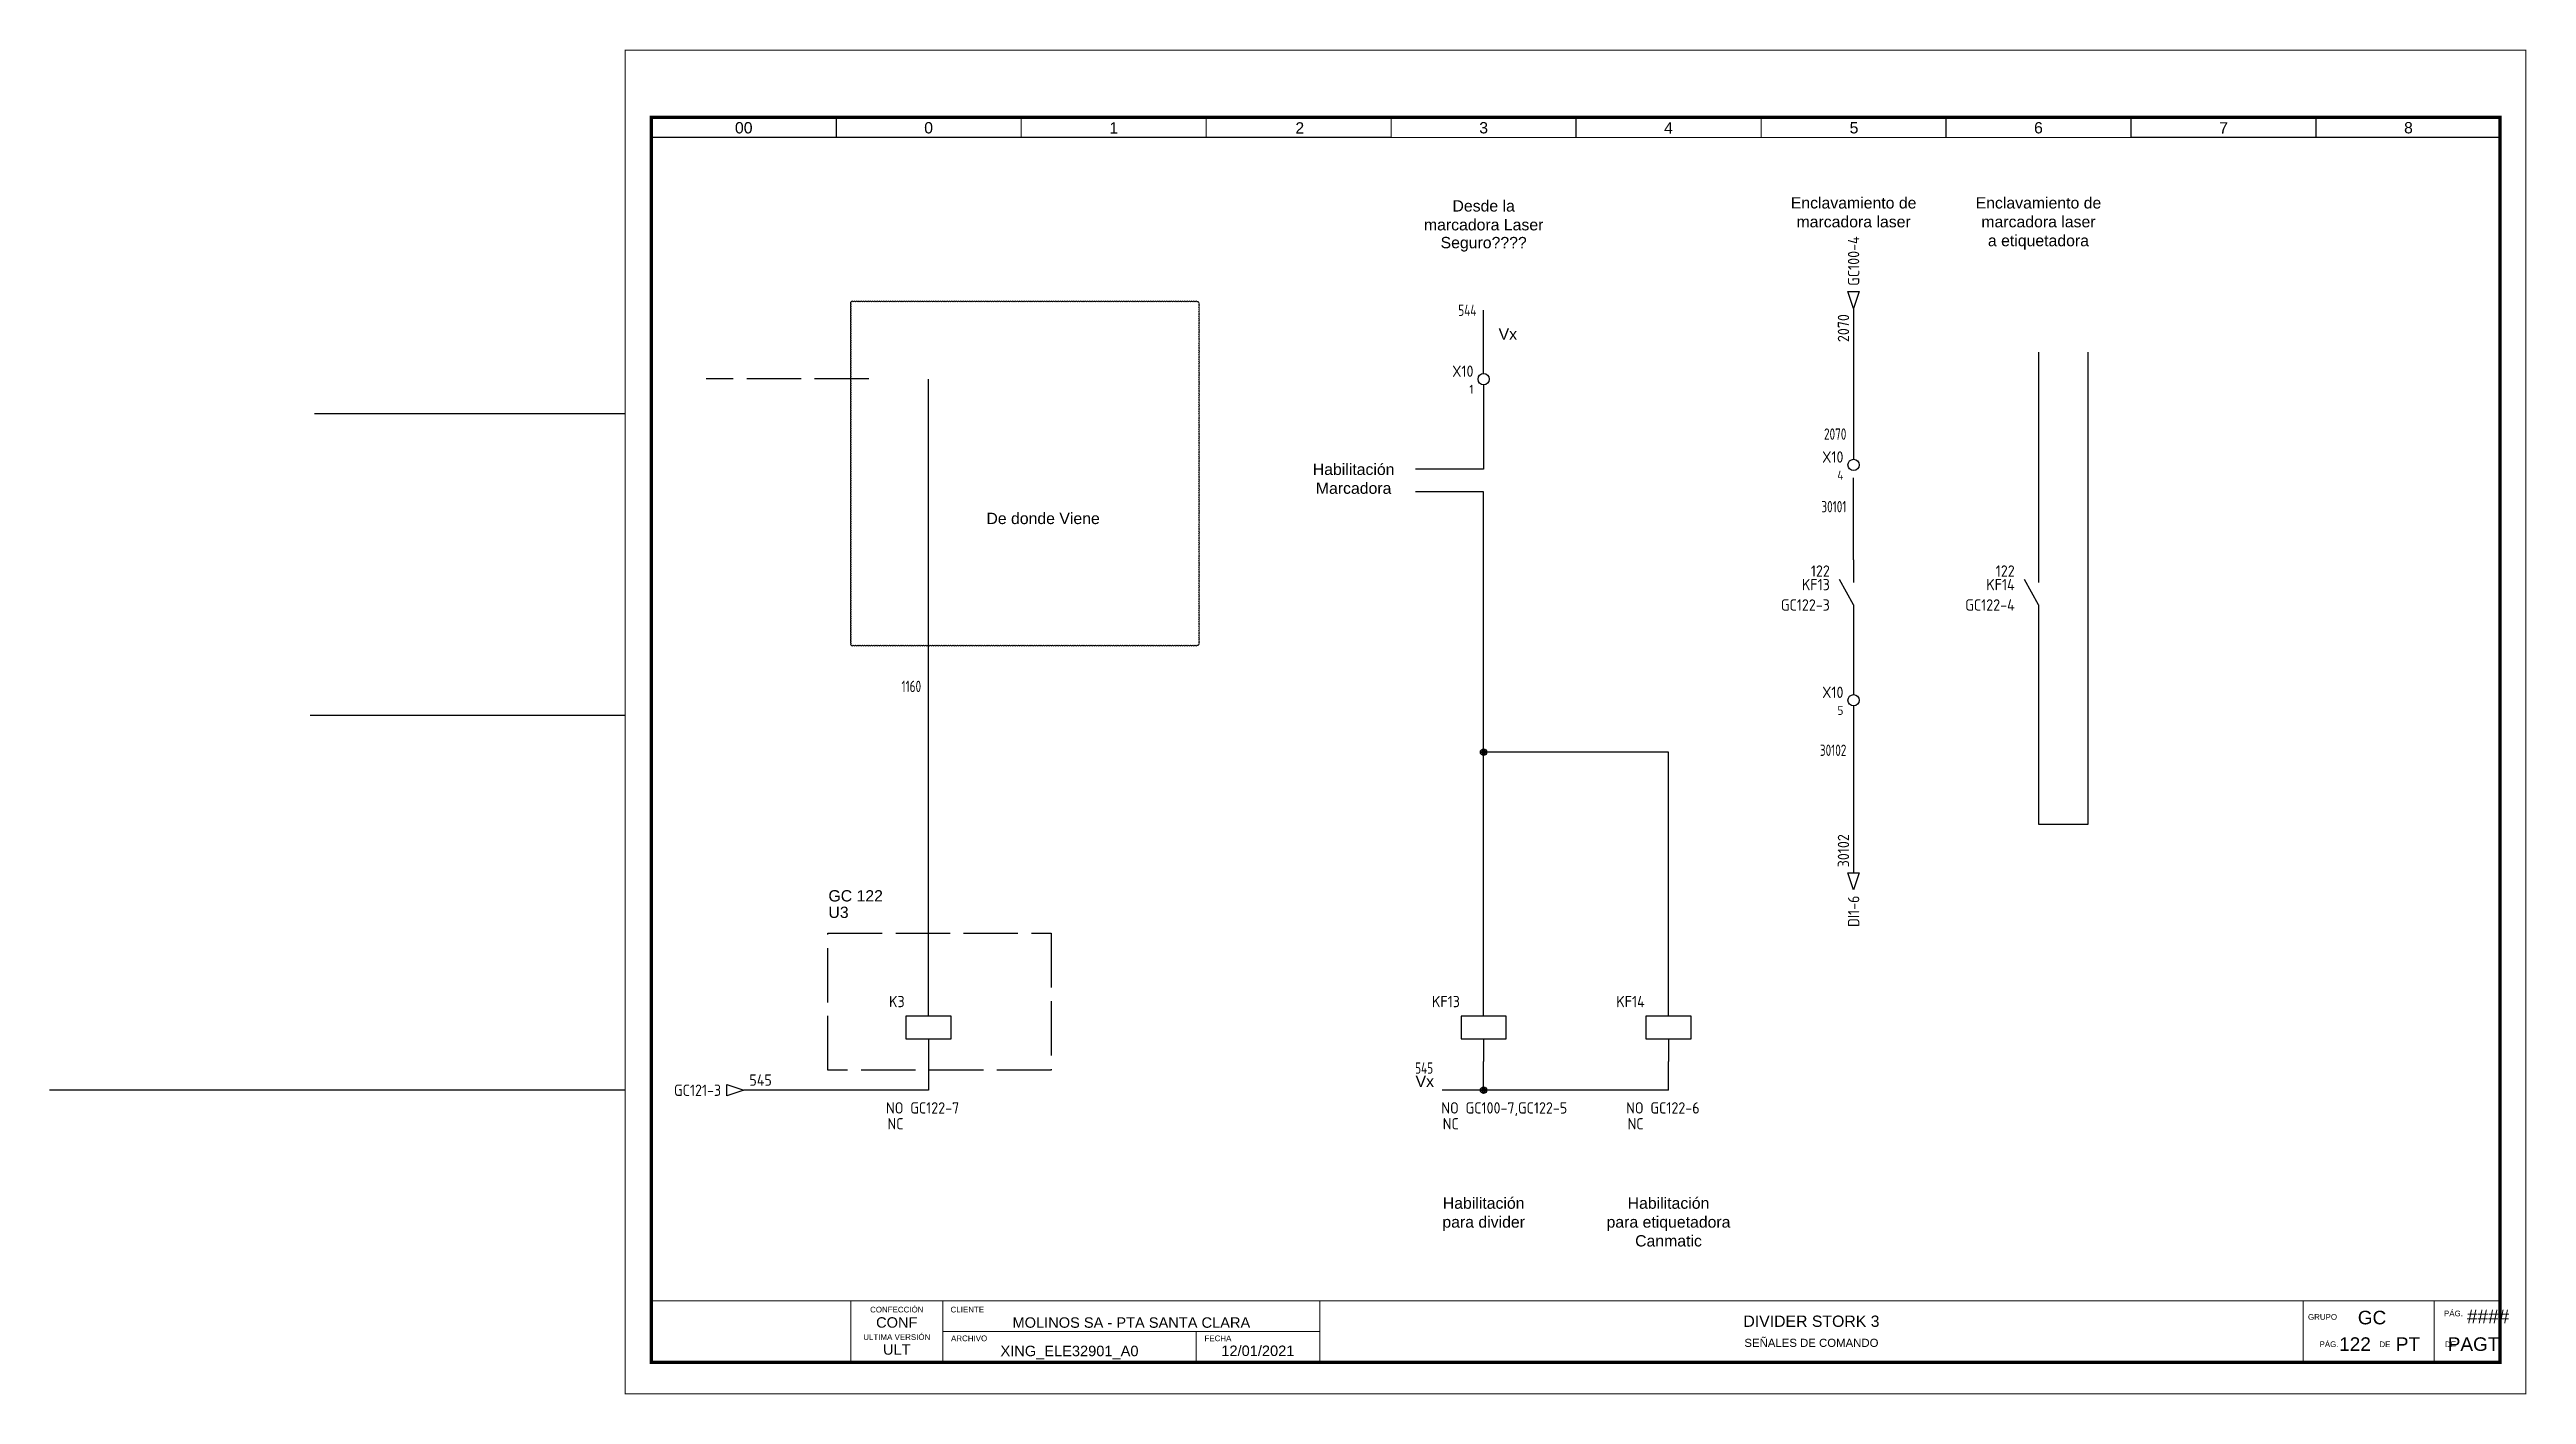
# Model space of a CAD drawing. Header units: millimetres. Extents: x -127 to 420, y 0 to 297.
import ezdxf
from ezdxf.enums import TextEntityAlignment as Align

# ---------------------------------------------------------------- set-up
doc = ezdxf.new("R2010")
doc.units = ezdxf.units.MM
doc.linetypes.add('ACAD_ISO02W100', pattern=[15, 12, -3])
for name, color, linetype in [('DESC', 150, 'Continuous'), ('LOC', 8, 'Continuous'), ('MISC', 7, 'Continuous'), ('RED_15', 20, 'Continuous'), ('SYMS', 7, 'Continuous'), ('TAGS', 150, 'Continuous'), ('TERMS', 123, 'Continuous'), ('WHT_15', 7, 'Continuous'), ('WIREFIXED', 7, 'Continuous'), ('WIRENO', 72, 'Continuous'), ('WIREREF', 52, 'Continuous'), ('WIREREF_DEST', 52, 'Continuous'), ('XREF', 7, 'Continuous'), ('XREFCHILD', 134, 'Continuous')]:
    doc.layers.add(name, color=color, linetype=linetype)
doc.layers.add('eProC - L2', color=41, linetype='Continuous', lineweight=20)
doc.styles.get("Standard").update_dxf_attribs({"font": 'arial.ttf'})
doc.styles.add('WD_IEC', font='ISOCP2.shx', dxfattribs={"width": 0.9, "height": 4})
picture_1 = doc.add_image_def('image1.jpg', size_in_pixel=(564, 174))

# ---------------------------------------------------------------- blocks, each defined once
blk = doc.blocks.new('VCR1')
for p, q in [((0, 2.5), (0, 7.5)), ((0, -2.5), (0, -7.5))]:
    blk.add_line(p, q)
blk.add_lwpolyline([(-5, 2.5), (-5, -2.5), (5, -2.5), (5, 2.5)], close=True)
at = {"style": 'WD_IEC'}
for tag, p in [('INST', (-5.25, 11.5)), ('TAG1', (-5.25, 4.5)), ('LOC', (-5.25, 8)), ('DESC1', (-5.25, -6.85)), ('DESC2', (-5.25, -10.35)), ('DESC3', (-5.25, -13.85))]:
    blk.add_attdef(tag, text='', height=2.5, dxfattribs=at).set_placement(p, align=Align.RIGHT)
blk.add_attdef('TERM01', text='', height=2, rotation=90, dxfattribs=at).set_placement((-1, 7.5), align=Align.RIGHT)
at = {"style": 'WD_IEC', "flags": 1}
for tag, p, height in [('X2TERM01', (0, 7.5), 0.32), ('X4LINK', (-5, 0), 0.32), ('X1LINK', (5, 0), 0.32), ('ASSYCODE', (1, -4), 1), ('FAMILY', (1, -5.5), 1), ('X8TERM02', (0, -7.5), 0.32), ('CATDESC', (1, -7), 1)]:
    blk.add_attdef(tag, p, '', height=height, dxfattribs=at)
at = {"style": 'WD_IEC', "flags": 9}
for tag, p in [('MFG', (-6, 1)), ('CAT', (-6, -1.5))]:
    blk.add_attdef(tag, text='', height=1.5, dxfattribs=at).set_placement(p, align=Align.RIGHT)
at = {"style": 'WD_IEC'}
blk.add_attdef('TERM02', (-1, -7.5), '', height=2, rotation=90, dxfattribs=at)
at = {"lineweight": 9, "style": 'WD_IEC'}
for tag, p in [('NO', (-5.5, -16.5)), ('NC', (-5.5, -20))]:
    blk.add_attdef(tag, text='', height=2.5, dxfattribs=at).set_placement(p, align=Align.TOP_RIGHT)
for tag, p in [('XREFNO', (-4, -16.5)), ('XREFNC', (-4, -20))]:
    blk.add_attdef(tag, text='', height=2.5, dxfattribs=at).set_placement(p, align=Align.TOP_LEFT)
blk = doc.blocks.new('HA1D3')
blk.add_lwpolyline([(0, 0), (-3.75, -1.25), (-3.75, 1.25)], close=True)
at = {"style": 'WD_IEC'}
blk.add_attdef('XREF', text='', height=2.5, dxfattribs=at).set_placement((-5, 0), align=Align.MIDDLE_RIGHT)
at = {"style": 'WD_IEC', "flags": 1}
blk.add_attdef('SIGCODE', text='', height=1, dxfattribs=at).set_placement((-2.5, 1.8), align=Align.RIGHT)
at = {"style": 'WD_IEC'}
for tag, p, height, flags in [('X1TERM01', (0, 0), 0.32, 1), ('WIRENO', (1.25, 1), 2.5, 8)]:
    blk.add_attdef(tag, p, '', height=height, dxfattribs=dict(at, flags=flags))
blk.add_attdef('DESC1', text='', height=2.5, dxfattribs=at).set_placement((1.25, -1), align=Align.TOP_LEFT)
blk = doc.blocks.new('WD_WNV')
at = {"linetype": 'Continuous', "style": 'WD_IEC', "width": 0.8}
blk.add_attdef('WIRENO', text='', height=2.5, dxfattribs=at).set_placement((-1.6, 0), align=Align.MIDDLE_RIGHT)
at = {"style": 'WD_IEC', "flags": 1}
for tag, p in [('W08USER', (-1, 0.375)), ('W04USER', (-1, 0.875)), ('W05USER', (-1, 0.75)), ('W09USER', (-1, 0.25)), ('W03USER', (-1, 1)), ('W06USER', (-1, 0.625)), ('W07USER', (-1, 0.5)), ('W02USER', (-1, 1.125)), ('W01USER', (-1, 1.25)), ('W10USER', (-1, 0.125))]:
    blk.add_attdef(tag, text='', height=0.08, dxfattribs=at).set_placement(p, align=Align.CENTER)
blk = doc.blocks.new('eproc_rotulo_010')
at = {"layer": 'eProC - L2', "color": 0, "lineweight": 5, "const_width": 0.233}
for points in [[(0.12, 297.12), (420.12, 297.12), (420.12, 0.12), (0.12, 0.12), (0.12, 297.12)], [(5.9, 20.72), (414.37, 20.7)], [(49.98, 7.12), (49.98, 20.72)], [(70.35, 7.12), (70.35, 20.72)], [(153.64, 7.04), (153.64, 20.64)], [(70.35, 13.92), (153.64, 13.92)], [(126.3, 7.12), (126.3, 13.92)]]:
    blk.add_lwpolyline(points, dxfattribs=at)
at = {"layer": 'eProC - L2', "color": 0}
blk.add_lwpolyline([(420.12, 0.12), (420.12, 297.12), (0.12, 297.12), (0.12, 0.12), (420.12, 0.12)], dxfattribs=at)
at = {"layer": 'eProC - L2', "color": 0, "lineweight": 40, "const_width": 0.75}
blk.add_lwpolyline([(5.92, 7.13), (414.37, 7.11), (414.4, 282.24), (5.95, 282.27)], close=True, dxfattribs=at)
at = {"layer": 'eProC - L2', "color": 0, "lineweight": 5, "const_width": 0.233}
for points in [[(46.8, 277.83), (5.9, 277.83), (5.9, 282.27), (46.8, 282.27)], [(87.64, 277.83), (46.75, 277.83), (46.75, 282.27), (87.64, 282.27)], [(128.54, 277.83), (87.64, 277.83), (87.64, 282.26), (128.54, 282.26)], [(169.38, 277.83), (128.49, 277.83), (128.49, 282.26), (169.38, 282.26)], [(210.28, 277.82), (169.38, 277.82), (169.38, 282.26), (210.28, 282.26)], [(251.12, 277.82), (210.23, 277.82), (210.23, 282.26), (251.12, 282.26)], [(292.02, 277.82), (251.12, 277.82), (251.12, 282.25), (292.02, 282.25)], [(332.86, 277.82), (291.97, 277.82), (291.97, 282.25), (332.86, 282.25)], [(373.76, 277.83), (332.86, 277.83), (332.86, 282.27), (373.76, 282.27)], [(414.6, 277.83), (373.71, 277.83), (373.71, 282.27), (414.6, 282.27)]]:
    blk.add_lwpolyline(points, close=True, dxfattribs=at)
at = {"layer": 'eProC - L2', "color": 0, "lineweight": 0, "const_width": 0.233}
for points in [[(370.87, 7.1), (370.87, 20.7)], [(399.87, 7.1), (399.87, 20.7)]]:
    blk.add_lwpolyline(points, dxfattribs=at)
at = {"layer": 'eProC - L2', "color": 0, "lineweight": 20, "char_height": 2.5, "attachment_point": 8}
for s, insert in [('{\\fArial|b0|i0|c0|p18;00}', (26.35, 278.66)), ('{\\fArial|b0|i0|c0|p18;0}', (67.19, 278.66)), ('{\\fArial|b0|i0|c0|p18;1}', (108.09, 278.66)), ('{\\fArial|b0|i0|c0|p18;2}', (149.2, 278.66)), ('{\\fArial|b0|i0|c0|p18;3}', (189.83, 278.66)), ('{\\fArial|b0|i0|c0|p18;4}', (230.67, 278.66)), ('{\\fArial|b0|i0|c0|p18;5}', (271.66, 278.66)), ('{\\fArial|b0|i0|c0|p18;6}', (312.41, 278.66)), ('{\\fArial|b0|i0|c0|p18;7}', (353.31, 278.66)), ('{\\fArial|b0|i0|c0|p18;8}', (394.16, 278.66))]:
    blk.add_mtext(s, dxfattribs=dict(at, insert=insert))
at = {"layer": 'eProC - L2', "color": 0, "char_height": 1.2552}
for s, insert, attachment_point in [('{\\fArial|b0|i0|c0|p18;CONFECCIÓN }', (60.16, 18.11), 8), ('{\\fArial|b0|i0|c0|p18;CLIENTE}', (72.05, 18.11), 7), ('{\\fArial|b0|i0|c0|p18;GRUPO}', (371.96, 16.49), 7), ('{\\fArial|b0|i0|c0|p18;PÁG.}', (402.01, 17.26), 7), ('{\\fArial|b0|i0|c0|p18;ULTIMA VERSIÓN}', (60.16, 12.05), 8), ('{\\fArial|b0|i0|c0|p18;ARCHIVO}', (72.15, 11.76), 7), ('{\\fArial|b0|i0|c0|p18;FECHA}', (128.15, 11.76), 7), ('{\\fArial|b0|i0|c0|p18;PÁG.}', (374.51, 10.46), 7), ('{\\fArial|b0|i0|c0|p18;DE}', (387.74, 10.46), 7), ('{\\fArial|b0|i0|c0|p18;DE}', (402.24, 10.46), 7)]:
    blk.add_mtext(s, dxfattribs=dict(at, insert=insert, attachment_point=attachment_point))
at = {"layer": 'eProC - L2', "color": 0}
for tag, height, p in [('CONF', 2.31, (60.16, 14.76)), ('CLIENTE', 2.31, (111.99, 14.74)), ('DESC_1', 2.5, (262.25, 14.94)), ('ULT', 2.31, (60.16, 8.79)), ('DESC__2', 1.8, (262.25, 10.51)), ('ARCH', 2.31, (98.32, 8.46)), ('FECHA', 2.31, (139.94, 8.5))]:
    blk.add_attdef(tag, text='', height=height, dxfattribs=at).set_placement(p, align=Align.CENTER)
for tag, p in [('GR', (386.11, 17)), ('PGRAL', (411.76, 17.25)), ('PG', (382.35, 11.13)), ('PT', (394.05, 11.13)), ('PAGT', (408.55, 11.13))]:
    blk.add_attdef(tag, text='', height=3, dxfattribs=at).set_placement(p, align=Align.MIDDLE_CENTER)
at = {"layer": 'eProC - L2', "color": 0, "flags": 9}
blk.add_attdef('WD_TB', (0.12, 0.12), '', height=2.5, dxfattribs=at)
at = {"layer": 'eProC - L2', "color": 0}
image = blk.add_image(picture_1, insert=(5.9, 7.12), size_in_units=(44.08, 13.6), dxfattribs=at)
image.dxf.flags = 7
blk = doc.blocks.new('VT0002')
blk.add_circle((0, 0), 1.25)
at = {"style": 'WD_IEC', "flags": 1}
for tag, p, height in [('ASSYCODE', (2.75, 10.75), 1), ('CATDESC', (2.75, 9.25), 1), ('MFG', (2.75, 7.25), 1.5), ('CAT', (2.75, 4.75), 1.5), ('X4PIN01', (-1.25, 1), 0.25), ('X4TERM01', (-1.25, 0), 0.25), ('X4TERMDESC01', (-1.25, 0.5), 0.4), ('STRIPSEQ', (0, 0), 0.025), ('X2PIN01', (0, 2.25), 0.25), ('X2TERM01', (0, 1.25), 0.25), ('X8PIN01', (0, -0.25), 0.25), ('X2TERMDESC01', (0, 1.75), 0.4), ('X1PIN01', (1.25, 1), 0.25), ('X1TERM01', (1.25, 0), 0.25), ('X1TERMDESC01', (1.25, 0.5), 0.4), ('LINKTERM', (0, -0.04), 0.025), ('X8TERM01', (0, -1.25), 0.25), ('X8TERMDESC01', (0, -0.75), 0.4)]:
    blk.add_attdef(tag, p, '', height=height, dxfattribs=at)
at = {"style": 'WD_IEC'}
for tag, p in [('INST', (-2.25, 6.5)), ('LOC', (-2.25, 3.5)), ('DESC1', (-2.25, -6.25)), ('DESC3', (-2.25, -12.25)), ('DESC2', (-2.25, -9.25))]:
    blk.add_attdef(tag, text='', height=2.5, dxfattribs=at).set_placement(p, align=Align.RIGHT)
at = {"style": 'WD_IEC', "flags": 8}
for tag, height, p in [('TAGSTRIP', 2.5, (-2.25, 0.5)), ('TERM01', 2, (-2.25, -3.25))]:
    blk.add_attdef(tag, text='', height=height, dxfattribs=at).set_placement(p, align=Align.RIGHT)
blk = doc.blocks.new('WD_WNH')
at = {"linetype": 'Continuous', "style": 'WD_IEC', "width": 0.8}
blk.add_attdef('WIRENO', text='', height=2.5, dxfattribs=at).set_placement((0, 0.75), align=Align.CENTER)
at = {"style": 'WD_IEC', "flags": 1}
for tag, p in [('W08USER', (0, 0.375)), ('W04USER', (0, 0.875)), ('W05USER', (0, 0.75)), ('W09USER', (0, 0.25)), ('W03USER', (0, 1)), ('W06USER', (0, 0.625)), ('W07USER', (0, 0.5)), ('W02USER', (0, 1.125)), ('W01USER', (0, 1.25)), ('W10USER', (0, 0.125))]:
    blk.add_attdef(tag, text='', height=0.08, dxfattribs=at).set_placement(p, align=Align.CENTER)
blk = doc.blocks.new('WDDOT')
for radius in [0.72, 0.449, 0.223]:
    blk.add_circle((0, 0), radius)
blk = doc.blocks.new('HA1D2')
blk.add_lwpolyline([(0, 0), (-1.25, 3.75), (1.25, 3.75)], close=True)
at = {"style": 'WD_IEC'}
blk.add_attdef('XREF', text='', height=2.5, rotation=90, dxfattribs=at).set_placement((0, 5), align=Align.MIDDLE_LEFT)
at = {"style": 'WD_IEC', "flags": 1}
blk.add_attdef('SIGCODE', text='', height=1, dxfattribs=at).set_placement((-2.5, 1.8), align=Align.RIGHT)
blk.add_attdef('X8TERM01', (0, 0), '', height=0.32, dxfattribs=at)
at = {"style": 'WD_IEC', "flags": 8}
blk.add_attdef('WIRENO', text='', height=2.5, rotation=90, dxfattribs=at).set_placement((-1, -1.25), align=Align.RIGHT)
at = {"style": 'WD_IEC'}
blk.add_attdef('DESC1', text='', height=2.5, rotation=90, dxfattribs=at).set_placement((1, -1.25), align=Align.TOP_RIGHT)
blk = doc.blocks.new('VCR21')
for p, q in [((0, 7.5), (0, 2.5)), ((0, -2.5), (-3.12, 3.12)), ((0, -2.5), (0, -7.5))]:
    blk.add_line(p, q)
at = {"style": 'WD_IEC'}
for tag, p in [('INST', (-5.25, 6.75)), ('LOC', (-5.25, 3.75)), ('TAG2', (-5.25, 0.75)), ('DESC1', (-5.25, -6.75)), ('XREF', (-5.25, -3.75)), ('DESC3', (-5.25, -12.75)), ('DESC2', (-5.25, -9.75))]:
    blk.add_attdef(tag, text='', height=2.5, dxfattribs=at).set_placement(p, align=Align.RIGHT)
blk.add_attdef('TERM01', text='', height=2, rotation=90, dxfattribs=at).set_placement((-1, 7.5), align=Align.RIGHT)
at = {"style": 'WD_IEC', "flags": 1}
for tag, p, height in [('X2TERM01', (0, 7.5), 0.32), ('X4LINK', (-2.75, 0), 0.32), ('X1LINK', (-0.5, 0), 0.32), ('CONTACT', (4, -3.5), 1), ('FAMILY', (4, -5), 1), ('COMMON', (5.25, -4.75), 1), ('X8TERM02', (0, -7.5), 0.32)]:
    blk.add_attdef(tag, p, '', height=height, dxfattribs=at)
at = {"style": 'WD_IEC'}
blk.add_attdef('TERM02', (-1, -7.5), '', height=2, rotation=90, dxfattribs=at)
blk = doc.blocks.new('HA1S4')
blk.add_lwpolyline([(0, -3.75), (-1.25, 0), (1.25, 0)], close=True)
at = {"style": 'WD_IEC', "flags": 8}
blk.add_attdef('WIRENO', (-1, 1.25), '', height=2.5, rotation=90, dxfattribs=at)
at = {"style": 'WD_IEC'}
blk.add_attdef('DESC1', text='', height=2.5, rotation=90, dxfattribs=at).set_placement((1, 1.25), align=Align.TOP_LEFT)
at = {"style": 'WD_IEC', "flags": 1}
blk.add_attdef('X2TERM01', (0, 0), '', height=0.32, dxfattribs=at)
blk.add_attdef('SIGCODE', text='', height=1, dxfattribs=at).set_placement((-2.5, -3.2), align=Align.RIGHT)
at = {"style": 'WD_IEC'}
blk.add_attdef('XREF', text='', height=2.5, rotation=90, dxfattribs=at).set_placement((0, -5), align=Align.MIDDLE_RIGHT)

msp = doc.modelspace()

# ---------------------------------------------------------------- linework, layer by layer
for p, q in [((0.12, 216.71), (-68.49, 216.71)), ((0.12, 150.06), (-69.44, 150.06)), ((0.12, 67.23), (-127.04, 67.23)), ((0.12, 67.23), (-127.04, 67.23)), ((0.12, 67.23), (-127.04, 67.23))]:
    msp.add_line(p, q)
at = {"layer": 'DESC', "linetype": 'ACAD_ISO02W100'}
msp.add_lwpolyline([(44.92, 101.92), (94.3, 101.92), (94.3, 71.65), (44.92, 71.65)], close=True, dxfattribs=at)
at = {"layer": 'RED_15'}
for p, q in [((189.83, 225.64), (189.83, 239.61)), ((271.57, 240.01), (271.57, 206.68)), ((312.41, 230.32), (312.41, 184.48)), ((323.42, 126.01), (323.42, 230.32)), ((67.14, 88.58), (67.14, 224.39)), ((189.83, 223.14), (189.83, 204.48)), ((189.83, 204.48), (174.77, 204.48)), ((271.57, 184.48), (271.57, 202.56)), ((189.83, 199.48), (174.77, 199.48)), ((189.83, 88.58), (189.83, 199.48)), ((271.57, 169.48), (271.57, 154.68)), ((312.41, 169.48), (312.41, 126.01)), ((271.57, 152.18), (271.57, 115.26)), ((230.67, 141.95), (189.83, 141.95)), ((230.67, 88.58), (230.67, 141.95)), ((312.41, 126.01), (323.42, 126.01))]:
    msp.add_line(p, q, dxfattribs=at)
msp.add_lwpolyline([(50.06, 165.6, 0.520567), (50.56, 165.6, 0.520567), (51.06, 165.6, 0.520567), (51.56, 165.6, 0.520567), (52.06, 165.6, 0.520567), (52.56, 165.6, 0.520567), (53.06, 165.6, 0.520567), (53.56, 165.6, 0.520567), (54.06, 165.6, 0.520567), (54.56, 165.6, 0.520567), (55.06, 165.6, 0.520567), (55.56, 165.6, 0.520567), (56.06, 165.6, 0.520567), (56.56, 165.6, 0.520567), (57.06, 165.6, 0.520567), (57.56, 165.6, 0.520567), (58.06, 165.6, 0.520567), (58.56, 165.6, 0.520567), (59.06, 165.6, 0.520567), (59.56, 165.6, 0.520567), (60.06, 165.6, 0.520567), (60.56, 165.6, 0.520567), (61.06, 165.6, 0.520567), (61.56, 165.6, 0.520567), (62.06, 165.6, 0.520567), (62.56, 165.6, 0.520567), (63.06, 165.6, 0.520567), (63.56, 165.6, 0.520567), (64.06, 165.6, 0.520567), (64.56, 165.6, 0.520567), (65.06, 165.6, 0.520567), (65.56, 165.6, 0.520567), (66.06, 165.6, 0.520567), (66.56, 165.6, 0.520567), (67.06, 165.6, 0.520567), (67.56, 165.6, 0.520567), (68.06, 165.6, 0.520567), (68.56, 165.6, 0.520567), (69.06, 165.6, 0.520567), (69.56, 165.6, 0.520567), (70.06, 165.6, 0.520567), (70.56, 165.6, 0.520567), (71.06, 165.6, 0.520567), (71.56, 165.6, 0.520567), (72.06, 165.6, 0.520567), (72.56, 165.6, 0.520567), (73.06, 165.6, 0.520567), (73.56, 165.6, 0.520567), (74.06, 165.6, 0.520567), (74.56, 165.6, 0.520567), (75.06, 165.6, 0.520567), (75.56, 165.6, 0.520567), (76.06, 165.6, 0.520567), (76.56, 165.6, 0.520567), (77.06, 165.6, 0.520567), (77.56, 165.6, 0.520567), (78.06, 165.6, 0.520567), (78.56, 165.6, 0.520567), (79.06, 165.6, 0.520567), (79.56, 165.6, 0.520567), (80.06, 165.6, 0.520567), (80.56, 165.6, 0.520567), (81.06, 165.6, 0.520567), (81.56, 165.6, 0.520567), (82.06, 165.6, 0.520567), (82.56, 165.6, 0.520567), (83.06, 165.6, 0.520567), (83.56, 165.6, 0.520567), (84.06, 165.6, 0.520567), (84.56, 165.6, 0.520567), (85.06, 165.6, 0.520567), (85.56, 165.6, 0.520567), (86.06, 165.6, 0.520567), (86.56, 165.6, 0.520567), (87.06, 165.6, 0.520567), (87.56, 165.6, 0.520567), (88.06, 165.6, 0.520567), (88.56, 165.6, 0.520567), (89.06, 165.6, 0.520567), (89.56, 165.6, 0.520567), (90.06, 165.6, 0.520567), (90.56, 165.6, 0.520567), (91.06, 165.6, 0.520567), (91.56, 165.6, 0.520567), (92.06, 165.6, 0.520567), (92.56, 165.6, 0.520567), (93.06, 165.6, 0.520567), (93.56, 165.6, 0.520567), (94.06, 165.6, 0.520567), (94.56, 165.6, 0.520567), (95.06, 165.6, 0.520567), (95.56, 165.6, 0.520567), (96.06, 165.6, 0.520567), (96.56, 165.6, 0.520567), (97.06, 165.6, 0.520567), (97.56, 165.6, 0.520567), (98.06, 165.6, 0.520567), (98.56, 165.6, 0.520567), (99.06, 165.6, 0.520567), (99.56, 165.6, 0.520567), (100.06, 165.6, 0.520567), (100.56, 165.6, 0.520567), (101.06, 165.6, 0.520567), (101.56, 165.6, 0.520567), (102.06, 165.6, 0.520567), (102.56, 165.6, 0.520567), (103.06, 165.6, 0.520567), (103.56, 165.6, 0.520567), (104.06, 165.6, 0.520567), (104.56, 165.6, 0.520567), (105.06, 165.6, 0.520567), (105.56, 165.6, 0.520567), (106.06, 165.6, 0.520567), (106.56, 165.6, 0.520567), (107.06, 165.6, 0.520567), (107.56, 165.6, 0.520567), (108.06, 165.6, 0.520567), (108.56, 165.6, 0.520567), (109.06, 165.6, 0.520567), (109.56, 165.6, 0.520567), (110.06, 165.6, 0.520567), (110.56, 165.6, 0.520567), (111.06, 165.6, 0.520567), (111.56, 165.6, 0.520567), (112.06, 165.6, 0.520567), (112.56, 165.6, 0.520567), (113.06, 165.6, 0.520567), (113.56, 165.6, 0.520567), (114.06, 165.6, 0.520567), (114.56, 165.6, 0.520567), (115.06, 165.6, 0.520567), (115.56, 165.6, 0.520567), (116.06, 165.6, 0.520567), (116.56, 165.6, 0.520567), (117.06, 165.6, 0.520567), (117.56, 165.6, 0.520567), (118.06, 165.6, 0.520567), (118.56, 165.6, 0.520567), (119.06, 165.6, 0.520567), (119.56, 165.6, 0.520567), (120.06, 165.6, 0.520567), (120.56, 165.6, 0.520567), (121.06, 165.6, 0.520567), (121.56, 165.6, 0.520567), (122.06, 165.6, 0.520567), (122.56, 165.6, 0.520567), (123.06, 165.6, 0.520567), (123.56, 165.6, 0.520567), (124.06, 165.6, 0.520567), (124.56, 165.6, 0.520567), (125.06, 165.6, 0.520567), (125.56, 165.6, 0.520567), (126.06, 165.6, 0.520567), (126.56, 165.6, 0.520567), (126.88, 165.78, 0.520567), (126.88, 166.28, 0.520567), (126.88, 166.78, 0.520567), (126.88, 167.28, 0.520567), (126.88, 167.78, 0.520567), (126.88, 168.28, 0.520567), (126.88, 168.78, 0.520567), (126.88, 169.28, 0.520567), (126.88, 169.78, 0.520567), (126.88, 170.28, 0.520567), (126.88, 170.78, 0.520567), (126.88, 171.28, 0.520567), (126.88, 171.78, 0.520567), (126.88, 172.28, 0.520567), (126.88, 172.78, 0.520567), (126.88, 173.28, 0.520567), (126.88, 173.78, 0.520567), (126.88, 174.28, 0.520567), (126.88, 174.78, 0.520567), (126.88, 175.28, 0.520567), (126.88, 175.78, 0.520567), (126.88, 176.28, 0.520567), (126.88, 176.78, 0.520567), (126.88, 177.28, 0.520567), (126.88, 177.78, 0.520567), (126.88, 178.28, 0.520567), (126.88, 178.78, 0.520567), (126.88, 179.28, 0.520567), (126.88, 179.78, 0.520567), (126.88, 180.28, 0.520567), (126.88, 180.78, 0.520567), (126.88, 181.28, 0.520567), (126.88, 181.78, 0.520567), (126.88, 182.28, 0.520567), (126.88, 182.78, 0.520567), (126.88, 183.28, 0.520567), (126.88, 183.78, 0.520567), (126.88, 184.28, 0.520567), (126.88, 184.78, 0.520567), (126.88, 185.28, 0.520567), (126.88, 185.78, 0.520567), (126.88, 186.28, 0.520567), (126.88, 186.78, 0.520567), (126.88, 187.28, 0.520567), (126.88, 187.78, 0.520567), (126.88, 188.28, 0.520567), (126.88, 188.78, 0.520567), (126.88, 189.28, 0.520567), (126.88, 189.78, 0.520567), (126.88, 190.28, 0.520567), (126.88, 190.78, 0.520567), (126.88, 191.28, 0.520567), (126.88, 191.78, 0.520567), (126.88, 192.28, 0.520567), (126.88, 192.78, 0.520567), (126.88, 193.28, 0.520567), (126.88, 193.78, 0.520567), (126.88, 194.28, 0.520567), (126.88, 194.78, 0.520567), (126.88, 195.28, 0.520567), (126.88, 195.78, 0.520567), (126.88, 196.28, 0.520567), (126.88, 196.78, 0.520567), (126.88, 197.28, 0.520567), (126.88, 197.78, 0.520567), (126.88, 198.28, 0.520567), (126.88, 198.78, 0.520567), (126.88, 199.28, 0.520567), (126.88, 199.78, 0.520567), (126.88, 200.28, 0.520567), (126.88, 200.78, 0.520567), (126.88, 201.28, 0.520567), (126.88, 201.78, 0.520567), (126.88, 202.28, 0.520567), (126.88, 202.78, 0.520567), (126.88, 203.28, 0.520567), (126.88, 203.78, 0.520567), (126.88, 204.28, 0.520567), (126.88, 204.78, 0.520567), (126.88, 205.28, 0.520567), (126.88, 205.78, 0.520567), (126.88, 206.28, 0.520567), (126.88, 206.78, 0.520567), (126.88, 207.28, 0.520567), (126.88, 207.78, 0.520567), (126.88, 208.28, 0.520567), (126.88, 208.78, 0.520567), (126.88, 209.28, 0.520567), (126.88, 209.78, 0.520567), (126.88, 210.28, 0.520567), (126.88, 210.78, 0.520567), (126.88, 211.28, 0.520567), (126.88, 211.78, 0.520567), (126.88, 212.28, 0.520567), (126.88, 212.78, 0.520567), (126.88, 213.28, 0.520567), (126.88, 213.78, 0.520567), (126.88, 214.28, 0.520567), (126.88, 214.78, 0.520567), (126.88, 215.28, 0.520567), (126.88, 215.78, 0.520567), (126.88, 216.28, 0.520567), (126.88, 216.78, 0.520567), (126.88, 217.28, 0.520567), (126.88, 217.78, 0.520567), (126.88, 218.28, 0.520567), (126.88, 218.78, 0.520567), (126.88, 219.28, 0.520567), (126.88, 219.78, 0.520567), (126.88, 220.28, 0.520567), (126.88, 220.78, 0.520567), (126.88, 221.28, 0.520567), (126.88, 221.78, 0.520567), (126.88, 222.28, 0.520567), (126.88, 222.78, 0.520567), (126.88, 223.28, 0.520567), (126.88, 223.78, 0.520567), (126.88, 224.28, 0.520567), (126.88, 224.78, 0.520567), (126.88, 225.28, 0.520567), (126.88, 225.78, 0.520567), (126.88, 226.28, 0.520567), (126.88, 226.78, 0.520567), (126.88, 227.28, 0.520567), (126.88, 227.78, 0.520567), (126.88, 228.28, 0.520567), (126.88, 228.78, 0.520567), (126.88, 229.28, 0.520567), (126.88, 229.78, 0.520567), (126.88, 230.28, 0.520567), (126.88, 230.78, 0.520567), (126.88, 231.28, 0.520567), (126.88, 231.78, 0.520567), (126.88, 232.28, 0.520567), (126.88, 232.78, 0.520567), (126.88, 233.28, 0.520567), (126.88, 233.78, 0.520567), (126.88, 234.28, 0.520567), (126.88, 234.78, 0.520567), (126.88, 235.28, 0.520567), (126.88, 235.78, 0.520567), (126.88, 236.28, 0.520567), (126.88, 236.78, 0.520567), (126.88, 237.28, 0.520567), (126.88, 237.78, 0.520567), (126.88, 238.28, 0.520567), (126.88, 238.78, 0.520567), (126.88, 239.28, 0.520567), (126.88, 239.78, 0.520567), (126.88, 240.28, 0.520567), (126.88, 240.78, 0.520567), (126.88, 241.28, 0.520567), (126.56, 241.46, 0.520567), (126.06, 241.46, 0.520567), (125.56, 241.46, 0.520567), (125.06, 241.46, 0.520567), (124.56, 241.46, 0.520567), (124.06, 241.46, 0.520567), (123.56, 241.46, 0.520567), (123.06, 241.46, 0.520567), (122.56, 241.46, 0.520567), (122.06, 241.46, 0.520567), (121.56, 241.46, 0.520567), (121.06, 241.46, 0.520567), (120.56, 241.46, 0.520567), (120.06, 241.46, 0.520567), (119.56, 241.46, 0.520567), (119.06, 241.46, 0.520567), (118.56, 241.46, 0.520567), (118.06, 241.46, 0.520567), (117.56, 241.46, 0.520567), (117.06, 241.46, 0.520567), (116.56, 241.46, 0.520567), (116.06, 241.46, 0.520567), (115.56, 241.46, 0.520567), (115.06, 241.46, 0.520567), (114.56, 241.46, 0.520567), (114.06, 241.46, 0.520567), (113.56, 241.46, 0.520567), (113.06, 241.46, 0.520567), (112.56, 241.46, 0.520567), (112.06, 241.46, 0.520567), (111.56, 241.46, 0.520567), (111.06, 241.46, 0.520567), (110.56, 241.46, 0.520567), (110.06, 241.46, 0.520567), (109.56, 241.46, 0.520567), (109.06, 241.46, 0.520567), (108.56, 241.46, 0.520567), (108.06, 241.46, 0.520567), (107.56, 241.46, 0.520567), (107.06, 241.46, 0.520567), (106.56, 241.46, 0.520567), (106.06, 241.46, 0.520567), (105.56, 241.46, 0.520567), (105.06, 241.46, 0.520567), (104.56, 241.46, 0.520567), (104.06, 241.46, 0.520567), (103.56, 241.46, 0.520567), (103.06, 241.46, 0.520567), (102.56, 241.46, 0.520567), (102.06, 241.46, 0.520567), (101.56, 241.46, 0.520567), (101.06, 241.46, 0.520567), (100.56, 241.46, 0.520567), (100.06, 241.46, 0.520567), (99.56, 241.46, 0.520567), (99.06, 241.46, 0.520567), (98.56, 241.46, 0.520567), (98.06, 241.46, 0.520567), (97.56, 241.46, 0.520567), (97.06, 241.46, 0.520567), (96.56, 241.46, 0.520567), (96.06, 241.46, 0.520567), (95.56, 241.46, 0.520567), (95.06, 241.46, 0.520567), (94.56, 241.46, 0.520567), (94.06, 241.46, 0.520567), (93.56, 241.46, 0.520567), (93.06, 241.46, 0.520567), (92.56, 241.46, 0.520567), (92.06, 241.46, 0.520567), (91.56, 241.46, 0.520567), (91.06, 241.46, 0.520567), (90.56, 241.46, 0.520567), (90.06, 241.46, 0.520567), (89.56, 241.46, 0.520567), (89.06, 241.46, 0.520567), (88.56, 241.46, 0.520567), (88.06, 241.46, 0.520567), (87.56, 241.46, 0.520567), (87.06, 241.46, 0.520567), (86.56, 241.46, 0.520567), (86.06, 241.46, 0.520567), (85.56, 241.46, 0.520567), (85.06, 241.46, 0.520567), (84.56, 241.46, 0.520567), (84.06, 241.46, 0.520567), (83.56, 241.46, 0.520567), (83.06, 241.46, 0.520567), (82.56, 241.46, 0.520567), (82.06, 241.46, 0.520567), (81.56, 241.46, 0.520567), (81.06, 241.46, 0.520567), (80.56, 241.46, 0.520567), (80.06, 241.46, 0.520567), (79.56, 241.46, 0.520567), (79.06, 241.46, 0.520567), (78.56, 241.46, 0.520567), (78.06, 241.46, 0.520567), (77.56, 241.46, 0.520567), (77.06, 241.46, 0.520567), (76.56, 241.46, 0.520567), (76.06, 241.46, 0.520567), (75.56, 241.46, 0.520567), (75.06, 241.46, 0.520567), (74.56, 241.46, 0.520567), (74.06, 241.46, 0.520567), (73.56, 241.46, 0.520567), (73.06, 241.46, 0.520567), (72.56, 241.46, 0.520567), (72.06, 241.46, 0.520567), (71.56, 241.46, 0.520567), (71.06, 241.46, 0.520567), (70.56, 241.46, 0.520567), (70.06, 241.46, 0.520567), (69.56, 241.46, 0.520567), (69.06, 241.46, 0.520567), (68.56, 241.46, 0.520567), (68.06, 241.46, 0.520567), (67.56, 241.46, 0.520567), (67.06, 241.46, 0.520567), (66.56, 241.46, 0.520567), (66.06, 241.46, 0.520567), (65.56, 241.46, 0.520567), (65.06, 241.46, 0.520567), (64.56, 241.46, 0.520567), (64.06, 241.46, 0.520567), (63.56, 241.46, 0.520567), (63.06, 241.46, 0.520567), (62.56, 241.46, 0.520567), (62.06, 241.46, 0.520567), (61.56, 241.46, 0.520567), (61.06, 241.46, 0.520567), (60.56, 241.46, 0.520567), (60.06, 241.46, 0.520567), (59.56, 241.46, 0.520567), (59.06, 241.46, 0.520567), (58.56, 241.46, 0.520567), (58.06, 241.46, 0.520567), (57.56, 241.46, 0.520567), (57.06, 241.46, 0.520567), (56.56, 241.46, 0.520567), (56.06, 241.46, 0.520567), (55.56, 241.46, 0.520567), (55.06, 241.46, 0.520567), (54.56, 241.46, 0.520567), (54.06, 241.46, 0.520567), (53.56, 241.46, 0.520567), (53.06, 241.46, 0.520567), (52.56, 241.46, 0.520567), (52.06, 241.46, 0.520567), (51.56, 241.46, 0.520567), (51.06, 241.46, 0.520567), (50.56, 241.46, 0.520567), (50.06, 241.46, 0.520567), (50.06, 240.96, 0.520567), (50.06, 240.46, 0.520567), (50.06, 239.96, 0.520567), (50.06, 239.46, 0.520567), (50.06, 238.96, 0.520567), (50.06, 238.46, 0.520567), (50.06, 237.96, 0.520567), (50.06, 237.46, 0.520567), (50.06, 236.96, 0.520567), (50.06, 236.46, 0.520567), (50.06, 235.96, 0.520567), (50.06, 235.46, 0.520567), (50.06, 234.96, 0.520567), (50.06, 234.46, 0.520567), (50.06, 233.96, 0.520567), (50.06, 233.46, 0.520567), (50.06, 232.96, 0.520567), (50.06, 232.46, 0.520567), (50.06, 231.96, 0.520567), (50.06, 231.46, 0.520567), (50.06, 230.96, 0.520567), (50.06, 230.46, 0.520567), (50.06, 229.96, 0.520567), (50.06, 229.46, 0.520567), (50.06, 228.96, 0.520567), (50.06, 228.46, 0.520567), (50.06, 227.96, 0.520567), (50.06, 227.46, 0.520567), (50.06, 226.96, 0.520567), (50.06, 226.46, 0.520567), (50.06, 225.96, 0.520567), (50.06, 225.46, 0.520567), (50.06, 224.96, 0.520567), (50.06, 224.46, 0.520567), (50.06, 223.96, 0.520567), (50.06, 223.46, 0.520567), (50.06, 222.96, 0.520567), (50.06, 222.46, 0.520567), (50.06, 221.96, 0.520567), (50.06, 221.46, 0.520567), (50.06, 220.96, 0.520567), (50.06, 220.46, 0.520567), (50.06, 219.96, 0.520567), (50.06, 219.46, 0.520567), (50.06, 218.96, 0.520567), (50.06, 218.46, 0.520567), (50.06, 217.96, 0.520567), (50.06, 217.46, 0.520567), (50.06, 216.96, 0.520567), (50.06, 216.46, 0.520567), (50.06, 215.96, 0.520567), (50.06, 215.46, 0.520567), (50.06, 214.96, 0.520567), (50.06, 214.46, 0.520567), (50.06, 213.96, 0.520567), (50.06, 213.46, 0.520567), (50.06, 212.96, 0.520567), (50.06, 212.46, 0.520567), (50.06, 211.96, 0.520567), (50.06, 211.46, 0.520567), (50.06, 210.96, 0.520567), (50.06, 210.46, 0.520567), (50.06, 209.96, 0.520567), (50.06, 209.46, 0.520567), (50.06, 208.96, 0.520567), (50.06, 208.46, 0.520567), (50.06, 207.96, 0.520567), (50.06, 207.46, 0.520567), (50.06, 206.96, 0.520567), (50.06, 206.46, 0.520567), (50.06, 205.96, 0.520567), (50.06, 205.46, 0.520567), (50.06, 204.96, 0.520567), (50.06, 204.46, 0.520567), (50.06, 203.96, 0.520567), (50.06, 203.46, 0.520567), (50.06, 202.96, 0.520567), (50.06, 202.46, 0.520567), (50.06, 201.96, 0.520567), (50.06, 201.46, 0.520567), (50.06, 200.96, 0.520567), (50.06, 200.46, 0.520567), (50.06, 199.96, 0.520567), (50.06, 199.46, 0.520567), (50.06, 198.96, 0.520567), (50.06, 198.46, 0.520567), (50.06, 197.96, 0.520567), (50.06, 197.46, 0.520567), (50.06, 196.96, 0.520567), (50.06, 196.46, 0.520567), (50.06, 195.96, 0.520567), (50.06, 195.46, 0.520567), (50.06, 194.96, 0.520567), (50.06, 194.46, 0.520567), (50.06, 193.96, 0.520567), (50.06, 193.46, 0.520567), (50.06, 192.96, 0.520567), (50.06, 192.46, 0.520567), (50.06, 191.96, 0.520567), (50.06, 191.46, 0.520567), (50.06, 190.96, 0.520567), (50.06, 190.46, 0.520567), (50.06, 189.96, 0.520567), (50.06, 189.46, 0.520567), (50.06, 188.96, 0.520567), (50.06, 188.46, 0.520567), (50.06, 187.96, 0.520567), (50.06, 187.46, 0.520567), (50.06, 186.96, 0.520567), (50.06, 186.46, 0.520567), (50.06, 185.96, 0.520567), (50.06, 185.46, 0.520567), (50.06, 184.96, 0.520567), (50.06, 184.46, 0.520567), (50.06, 183.96, 0.520567), (50.06, 183.46, 0.520567), (50.06, 182.96, 0.520567), (50.06, 182.46, 0.520567), (50.06, 181.96, 0.520567), (50.06, 181.46, 0.520567), (50.06, 180.96, 0.520567), (50.06, 180.46, 0.520567), (50.06, 179.96, 0.520567), (50.06, 179.46, 0.520567), (50.06, 178.96, 0.520567), (50.06, 178.46, 0.520567), (50.06, 177.96, 0.520567), (50.06, 177.46, 0.520567), (50.06, 176.96, 0.520567), (50.06, 176.46, 0.520567), (50.06, 175.96, 0.520567), (50.06, 175.46, 0.520567), (50.06, 174.96, 0.520567), (50.06, 174.46, 0.520567), (50.06, 173.96, 0.520567), (50.06, 173.46, 0.520567), (50.06, 172.96, 0.520567), (50.06, 172.46, 0.520567), (50.06, 171.96, 0.520567), (50.06, 171.46, 0.520567), (50.06, 170.96, 0.520567), (50.06, 170.46, 0.520567), (50.06, 169.96, 0.520567), (50.06, 169.46, 0.520567), (50.06, 168.96, 0.520567), (50.06, 168.46, 0.520567), (50.06, 167.96, 0.520567), (50.06, 167.46, 0.520567), (50.06, 166.96, 0.520567), (50.06, 166.46, 0.520567), (50.06, 165.96, 0.520567)], format="xyb", close=True, dxfattribs=at)
at = {"layer": 'WHT_15', "linetype": 'ACAD_ISO02W100'}
msp.add_line((54, 224.44), (18.04, 224.44), dxfattribs=at)
at = {"layer": 'WHT_15'}
for p, q in [((67.14, 73.58), (67.14, 67.24)), ((189.83, 67.25), (189.83, 73.58)), ((230.67, 67.25), (230.67, 73.58)), ((67.14, 67.24), (26.35, 67.23)), ((230.67, 67.25), (180.68, 67.25))]:
    msp.add_line(p, q, dxfattribs=at)

# ---------------------------------------------------------------- block references
at = {"layer": 'eProC - L2'}
msp.add_blockref('eproc_rotulo_010', (0, 0), dxfattribs=at).add_auto_attribs({'PAGT': 'PAGT', 'PGRAL': '####', 'PT': 'PT', 'CONF': 'CONF', 'ULT': 'ULT', 'ARCH': 'XING_ELE32901_A0', 'GR': 'GC', 'PG': '122', 'DESC_1': 'DIVIDER STORK 3', 'DESC__2': 'SEÑALES DE COMANDO', 'FECHA': '12/01/2021', 'CLIENTE': 'MOLINOS SA - PTA SANTA CLARA'})
at = {"layer": 'SYMS'}
ref = msp.add_blockref('HA1D2', (271.57, 240.01), dxfattribs=at)
ref.add_attrib('XREF', 'GC100-4', dxfattribs={"layer": 'XREF', "height": 2.5, "rotation": 90, "style": 'WD_IEC'}).set_placement((271.57, 245.01), align=Align.MIDDLE_LEFT)
ref.add_attrib('WIRENO', '2070', dxfattribs={"layer": 'WIREREF_DEST', "height": 2.5, "rotation": 90, "style": 'WD_IEC', "flags": 8}).set_placement((270.57, 238.76), align=Align.RIGHT)
ref = msp.add_blockref('VT0002', (189.83, 224.39), dxfattribs=at)
ref.add_attrib('TERM01', '1', dxfattribs={"layer": 'TERMS', "height": 2, "style": 'WD_IEC', "flags": 8}).set_placement((187.58, 221.14), align=Align.RIGHT)
ref.add_attrib('TAGSTRIP', 'X10', dxfattribs={"layer": 'TAGS', "height": 2.5, "style": 'WD_IEC', "flags": 8}).set_placement((187.58, 224.89), align=Align.RIGHT)
ref = msp.add_blockref('VT0002', (271.57, 205.43), dxfattribs=at)
ref.add_attrib('TERM01', '4', dxfattribs={"layer": 'TERMS', "height": 2, "style": 'WD_IEC', "flags": 8}).set_placement((269.32, 202.18), align=Align.RIGHT)
ref.add_attrib('TAGSTRIP', 'X10', dxfattribs={"layer": 'TAGS', "height": 2.5, "style": 'WD_IEC', "flags": 8}).set_placement((269.32, 205.93), align=Align.RIGHT)
ref = msp.add_blockref('VCR21', (271.57, 176.98), dxfattribs=at)
ref.add_attrib('XREF', 'GC122-3', dxfattribs={"layer": 'XREFCHILD', "height": 2.5, "style": 'WD_IEC'}).set_placement((266.32, 173.23), align=Align.RIGHT)
ref.add_attrib('LOC', '122', dxfattribs={"layer": 'LOC', "height": 2.5, "style": 'WD_IEC'}).set_placement((266.32, 180.73), align=Align.RIGHT)
ref.add_attrib('TAG2', 'KF13', dxfattribs={"layer": 'TAGS', "height": 2.5, "style": 'WD_IEC'}).set_placement((266.32, 177.73), align=Align.RIGHT)
ref = msp.add_blockref('VCR21', (312.41, 176.98), dxfattribs=at)
ref.add_attrib('XREF', 'GC122-4', dxfattribs={"layer": 'XREFCHILD', "height": 2.5, "style": 'WD_IEC'}).set_placement((307.16, 173.23), align=Align.RIGHT)
ref.add_attrib('LOC', '122', dxfattribs={"layer": 'LOC', "height": 2.5, "style": 'WD_IEC'}).set_placement((307.16, 180.73), align=Align.RIGHT)
ref.add_attrib('TAG2', 'KF14', dxfattribs={"layer": 'TAGS', "height": 2.5, "style": 'WD_IEC'}).set_placement((307.16, 177.73), align=Align.RIGHT)
ref = msp.add_blockref('VT0002', (271.57, 153.43), dxfattribs=at)
ref.add_attrib('TERM01', '5', dxfattribs={"layer": 'TERMS', "height": 2, "style": 'WD_IEC', "flags": 8}).set_placement((269.32, 150.18), align=Align.RIGHT)
ref.add_attrib('TAGSTRIP', 'X10', dxfattribs={"layer": 'TAGS', "height": 2.5, "style": 'WD_IEC', "flags": 8}).set_placement((269.32, 153.93), align=Align.RIGHT)
for p in [(189.83, 141.95), (189.83, 67.25)]:
    msp.add_blockref('WDDOT', p, dxfattribs=at)
ref = msp.add_blockref('HA1S4', (271.57, 115.26), dxfattribs=at)
ref.add_attrib('XREF', 'DI1-6', dxfattribs={"layer": 'XREF', "height": 2.5, "rotation": 90, "style": 'WD_IEC'}).set_placement((271.57, 110.26), align=Align.MIDDLE_RIGHT)
ref.add_attrib('WIRENO', '30102', (270.57, 116.51), dxfattribs={"layer": 'WIREREF', "height": 2.5, "rotation": 90, "style": 'WD_IEC', "flags": 8})
ref = msp.add_blockref('VCR1', (67.14, 81.08), dxfattribs=at)
ref.add_attrib('NC', 'NC', dxfattribs={"layer": 'MISC', "lineweight": 9, "height": 2.5, "style": 'WD_IEC'}).set_placement((61.64, 61.08), align=Align.TOP_RIGHT)
ref.add_attrib('XREFNO', 'GC122-7', dxfattribs={"layer": 'XREF', "lineweight": 9, "height": 2.5, "style": 'WD_IEC'}).set_placement((63.14, 64.58), align=Align.TOP_LEFT)
ref.add_attrib('NO', 'NO', dxfattribs={"layer": 'MISC', "lineweight": 9, "height": 2.5, "style": 'WD_IEC'}).set_placement((61.64, 64.58), align=Align.TOP_RIGHT)
ref.add_attrib('TAG1', 'K3', dxfattribs={"layer": 'TAGS', "height": 2.5, "style": 'WD_IEC'}).set_placement((61.89, 85.58), align=Align.RIGHT)
ref = msp.add_blockref('VCR1', (189.83, 81.08), dxfattribs=at)
ref.add_attrib('NC', 'NC', dxfattribs={"layer": 'MISC', "lineweight": 9, "height": 2.5, "style": 'WD_IEC'}).set_placement((184.33, 61.08), align=Align.TOP_RIGHT)
ref.add_attrib('XREFNO', 'GC100-7,GC122-5', dxfattribs={"layer": 'XREF', "lineweight": 9, "height": 2.5, "style": 'WD_IEC'}).set_placement((185.83, 64.58), align=Align.TOP_LEFT)
ref.add_attrib('NO', 'NO', dxfattribs={"layer": 'MISC', "lineweight": 9, "height": 2.5, "style": 'WD_IEC'}).set_placement((184.33, 64.58), align=Align.TOP_RIGHT)
ref.add_attrib('TAG1', 'KF13', dxfattribs={"layer": 'TAGS', "height": 2.5, "style": 'WD_IEC'}).set_placement((184.58, 85.58), align=Align.RIGHT)
ref = msp.add_blockref('VCR1', (230.67, 81.08), dxfattribs=at)
ref.add_attrib('NC', 'NC', dxfattribs={"layer": 'MISC', "lineweight": 9, "height": 2.5, "style": 'WD_IEC'}).set_placement((225.17, 61.08), align=Align.TOP_RIGHT)
ref.add_attrib('XREFNO', 'GC122-6', dxfattribs={"layer": 'XREF', "lineweight": 9, "height": 2.5, "style": 'WD_IEC'}).set_placement((226.67, 64.58), align=Align.TOP_LEFT)
ref.add_attrib('NO', 'NO', dxfattribs={"layer": 'MISC', "lineweight": 9, "height": 2.5, "style": 'WD_IEC'}).set_placement((225.17, 64.58), align=Align.TOP_RIGHT)
ref.add_attrib('TAG1', 'KF14', dxfattribs={"layer": 'TAGS', "height": 2.5, "style": 'WD_IEC'}).set_placement((225.42, 85.58), align=Align.RIGHT)
at = {"layer": 'SYMS', "linetype": 'ACAD_ISO02W100'}
ref = msp.add_blockref('HA1D3', (26.35, 67.23), dxfattribs=at)
ref.add_attrib('XREF', 'GC121-3', dxfattribs={"layer": 'XREF', "height": 2.5, "style": 'WD_IEC'}).set_placement((21.35, 67.23), align=Align.MIDDLE_RIGHT)
ref.add_attrib('WIRENO', '545', (27.6, 68.23), dxfattribs={"layer": 'WIREREF_DEST', "height": 2.5, "style": 'WD_IEC', "flags": 8})
at = {"layer": 'WIREFIXED'}
ref = msp.add_blockref('WD_WNV', (189.83, 239.61), dxfattribs=at)
ref.add_attrib('WIRENOF', '544', dxfattribs={"linetype": 'Continuous', "height": 2.5, "style": 'WD_IEC', "width": 0.8}).set_placement((188.23, 239.61), align=Align.MIDDLE_RIGHT)
ref = msp.add_blockref('WD_WNV', (271.57, 196.21), dxfattribs=at)
ref.add_attrib('WIRENOF', '30101', dxfattribs={"linetype": 'Continuous', "height": 2.5, "style": 'WD_IEC', "width": 0.8}).set_placement((269.97, 196.21), align=Align.MIDDLE_RIGHT)
ref = msp.add_blockref('WD_WNV', (67.14, 156.49), dxfattribs=at)
ref.add_attrib('WIRENOF', '1160', dxfattribs={"linetype": 'Continuous', "height": 2.5, "style": 'WD_IEC', "width": 0.8}).set_placement((65.54, 156.49), align=Align.MIDDLE_RIGHT)
ref = msp.add_blockref('WD_WNV', (271.57, 142.37), dxfattribs=at)
ref.add_attrib('WIRENOF', '30102', dxfattribs={"linetype": 'Continuous', "height": 2.5, "style": 'WD_IEC', "width": 0.8}).set_placement((269.97, 142.37), align=Align.MIDDLE_RIGHT)
ref = msp.add_blockref('WD_WNH', (180.68, 67.25), dxfattribs=at)
ref.add_attrib('WIRENOF', '545', dxfattribs={"linetype": 'Continuous', "height": 2.5, "style": 'WD_IEC', "width": 0.8}).set_placement((176.67, 70.88), align=Align.CENTER)
at = {"layer": 'WIRENO'}
ref = msp.add_blockref('WD_WNV', (271.57, 212.25), dxfattribs=at)
ref.add_attrib('WIRENO', '2070', dxfattribs={"linetype": 'Continuous', "height": 2.5, "style": 'WD_IEC', "width": 0.8}).set_placement((269.97, 212.25), align=Align.MIDDLE_RIGHT)

# ---------------------------------------------------------------- texts
at = {"layer": 'DESC', "linetype": 'ACAD_ISO02W100', "char_height": 2.5, "attachment_point": 1}
for s, insert in [('GC 122', (45.06, 111.45)), ('U3', (45.06, 107.81))]:
    msp.add_mtext_dynamic_manual_height_columns(s, width=29.4336, gutter_width=12.5, heights=[0], dxfattribs=dict(at, insert=insert))
at = {"layer": 'TAGS', "char_height": 2.5, "attachment_point": 2}
for s, insert in [('Desde la ^Jmarcadora Laser', (189.83, 263.93)), ('Enclavamiento de marcadora laser', (271.57, 264.6)), ('Enclavamiento de marcadora laser\\Pa etiquetadora', (312.41, 264.6)), ('\\pxt11;Seguro????', (189.83, 255.82)), ('Vx', (195.17, 235.6)), ('Habilitación ^JMarcadora', (161.1, 205.71)), ('De donde Viene', (92.49, 194.86)), ('Vx', (176.82, 70.46)), ('Habilitación ^Jpara divider', (189.83, 43.54)), ('Habilitación ^Jpara etiquetadora^JCanmatic', (230.67, 43.54))]:
    msp.add_mtext_dynamic_manual_height_columns(s, width=32.7092, gutter_width=12.5, heights=[0], dxfattribs=dict(at, insert=insert))

doc.saveas('drawing.dxf')
